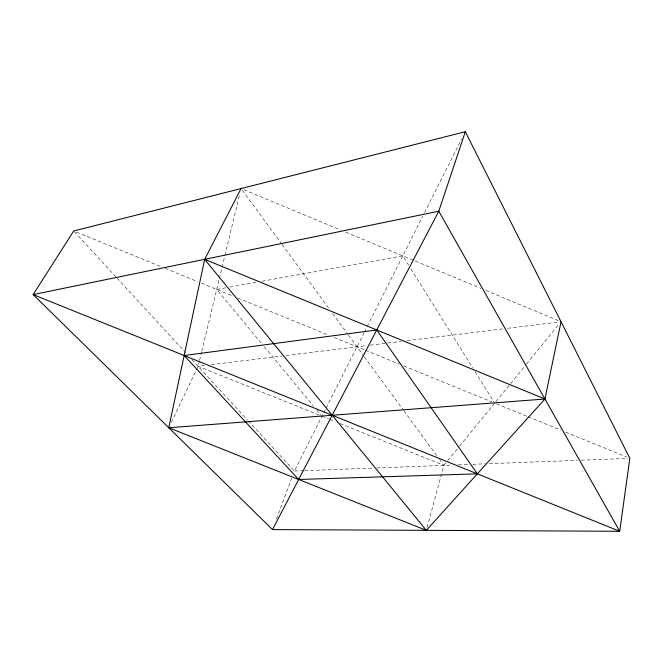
<?xml version="1.0" encoding="UTF-8"?>
<svg xmlns="http://www.w3.org/2000/svg" width="663" height="663" viewBox="0 0 663 663"><rect width="100%" height="100%" fill="white"/><g stroke="black" fill="none" stroke-linecap="round" stroke-linejoin="round"><path stroke-width="0.5" stroke-dasharray="3.31 2.49" d="M199.323 361.302L198.113 366.291L170.548 424.022M199.563 360.307L201.494 352.318M201.734 351.324L219.105 279.446M219.345 278.443L224.658 256.473M224.898 255.47L239.865 193.555M427.129 527.342L443.87 465.385L447.127 461.39M276.438 519.03L291.894 477.758M248.352 420.947L294.405 471.045L323.387 413.505M323.842 412.593L325.69 408.938M326.146 408.027L363.929 333.017M364.385 332.097L366.705 327.505M367.161 326.586L422.696 216.329M424.552 212.649L461.605 139.073M447.774 460.594L458.854 447.019M459.5 446.216L494.681 403.087M495.982 401.488L525.908 364.807M526.563 364.012L559.083 324.132M225.776 287.792L216.693 289.433L261.653 343.575M229.812 287.062L256.059 282.33M262.117 281.236L402.781 255.868L408.764 265.449M204.262 365.537L198.113 366.291L321.041 415.858M211.431 364.658L282.123 355.981M286.225 355.476L366.208 345.663M370.302 345.158L386.686 343.144M387.714 343.02L401.032 341.387M407.173 340.633L503.557 328.798M507.667 328.293L558.984 321.994M294.405 471.045L303.687 470.689M304.715 470.655L372.747 468.078M376.866 467.921L452.133 465.07M458.332 464.838L468.666 464.448M472.794 464.291L485.2 463.818M489.327 463.669L577.158 460.346M581.285 460.188L627.786 458.423M322.003 416.248L328.724 418.958M329.677 419.347L334.475 421.278M340.235 423.599L443.87 465.385L439.635 459.608M76.577 232.149L161.407 266.833M165.22 268.391L197.624 281.634M201.436 283.2L232.912 296.063M237.686 298.019L327.398 334.699M334.086 337.426L364.642 349.915M365.595 350.313L399.06 363.995M403.842 365.951L491.813 401.911M496.604 403.875L527.276 416.414M528.237 416.803L560.832 430.13M565.622 432.094L626.974 457.172M243.926 189.742L340.948 230.136M345.705 232.116L480.957 288.405M485.722 290.394L561.039 321.746M74.413 231.735L116.348 277.349M117.044 278.112L185.532 352.608M191.822 359.454L247.655 420.185M264.297 346.766L313.491 405.996M316.765 409.941L321.348 415.461M242.293 190.231L281.468 243.702M282.082 244.531L329.635 309.455M332.677 313.599L347.868 334.343M348.481 335.171L363.697 355.948M364.302 356.777L403.328 410.049M403.933 410.878L436.61 455.473M410.936 268.929L472.918 368.222M475.098 371.711L494.142 402.217"/><path stroke-width="0.99" d="M561.039 321.746L544.928 399.018L426.317 530.334L168.767 427.743L204.668 259.332L241.075 188.557M465.31 131.722L438.782 211.215L272.485 529.588L33.15 294.579L73.717 230.981L465.31 131.722L629.85 458.348L619.698 531.278L272.485 529.588M168.767 427.743L544.928 399.018L204.668 259.332L426.317 530.334M438.782 211.215L33.15 294.579L619.698 531.278L438.782 211.215M376.75 329.975L184.165 355.517L298.657 479.482L477.352 473.838L376.75 329.975"/></g></svg>
